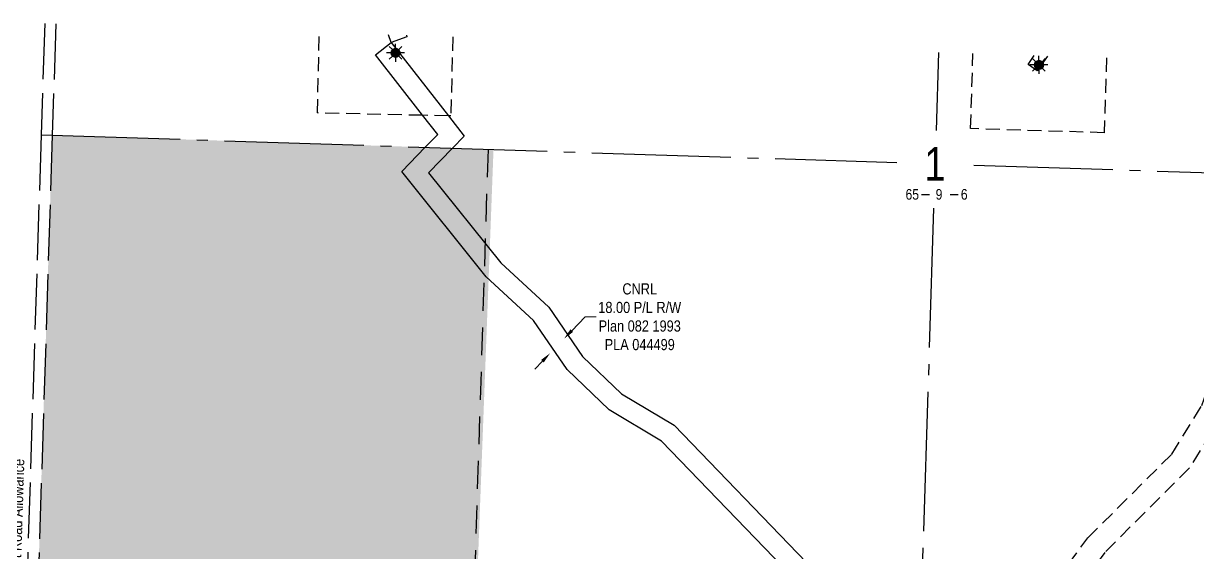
# Model space of a CAD drawing. Extents: x 354711 to 358951, y 6050403 to 6054140.
# Drawn here: x 355671 to 356726, y 6051782 to 6052257 of the extents above; entities that cross this region are included whole.
import ezdxf
from ezdxf.enums import TextEntityAlignment as Align

# ---------------------------------------------------------------- set-up
doc = ezdxf.new("R2010")
doc.units = 0
doc.header["$LTSCALE"] = 5
doc.header["$PDSIZE"] = 0.5
for name, pattern in [('foc-ACCESSROAD', [3.75, 2.5, -1.25]), ('foc-LSD', [8, 5, -3]), ('foc-QUARTERLINE', [33, 25, -3, 2, -3]), ('foc-UNSURVEYED', [12.5, 10, -2.5])]:
    doc.linetypes.add(name, pattern=pattern)
doc.layers.get('Defpoints').update_dxf_attribs({"color": 9})
for name, color, linetype in [('10', 1, 'Continuous'), ('9', 3, 'Continuous'), ('C-AR', 13, 'foc-ACCESSROAD'), ('C-RW', 13, 'Continuous'), ('C-WS', 13, 'foc-ACCESSROAD'), ('C-WS-S', 8, 'Continuous'), ('L-ROAD-T', 7, 'Continuous'), ('L-SECLBL', 7, 'Continuous'), ('L-SECQ', 8, 'foc-QUARTERLINE'), ('L-SECTION-LSD', 7, 'foc-LSD'), ('L-USEC', 7, 'foc-UNSURVEYED')]:
    doc.layers.add(name, color=color, linetype=linetype)
doc.layers.add('AS-IR BOUNDARY-H', color=7, linetype='Continuous', lineweight=25, true_color=0x9c9c9c)
doc.layers.add('C-RW-T', color=13, linetype='Continuous', lineweight=9)
doc.styles.add('80CG', font='ARIALN.TTF', dxfattribs={"height": 10})
doc.styles.add('80L', font='ARIALN.TTF', dxfattribs={"height": 10})
doc.styles.add('SIMPLEX', font='ARIALN.TTF')
doc.dimstyles.new('Compass 5 000', dxfattribs={"dimscale": 5, "dimtxt": 9, "dimasz": 2, "dimexe": 0.2, "dimexo": 0.0625, "dimgap": 0.5, "dimtad": 0, "dimtih": 1, "dimtoh": 1, "dimzin": 0, "dimdsep": 46, "dimtxsty": '80CG', "dimcen": 0.1, "dimse1": 1, "dimse2": 1, "dimclrd": 256, "dimclrt": 256, "dimaunit": 1, "dimadec": 4, "dimazin": 0, "dimtfac": 0.06, "dimtofl": 0, "dimtmove": 0, "dimatfit": 1, "dimfxl": 0.2, "dimtolj": 1, "dimtzin": 0, "dimlwd": -1, "dimarcsym": 0})

# ---------------------------------------------------------------- blocks, each defined once
blk = doc.blocks.new('L-SECLBL')
at = {"layer": '9', "color": 7}
for p, q in [((-5.1, -27.8), (-12.3, -27.8)), ((20.7, -27.8), (13.5, -27.8))]:
    blk.add_line(p, q, dxfattribs=at)
at = {"layer": '10', "color": 2, "style": 'SIMPLEX'}
blk.add_attdef('SEC', text='', height=30, dxfattribs=at).set_placement((0, 0), align=Align.MIDDLE)
at = {"layer": '10', "color": 5, "style": '80L'}
blk.add_attdef('TWP', text='', height=9.5, dxfattribs=at).set_placement((-14.4, -27.4), align=Align.MIDDLE_RIGHT)
blk.add_attdef('RGE', text='', height=9.5, dxfattribs=at).set_placement((3.6, -27.4), align=Align.MIDDLE_CENTER)
blk.add_attdef('MER', text='', height=9.5, dxfattribs=at).set_placement((23.2, -27.4), align=Align.MIDDLE_LEFT)
blk = doc.blocks.new('*D44')
at = {"layer": 'C-RW-T', "transparency": 16777216}
for p, q in [((356163.3, 6051981.4), (356175.3, 6051993.9)), ((356175.3, 6051993.9), (356185.3, 6051993.9)), ((356137, 6051954), (356130.1, 6051946.8))]:
    blk.add_line(p, q, dxfattribs=at)
for points in [[(356162.1, 6051982.6), (356164.5, 6051980.3), (356156.4, 6051974.2)], [(356135.8, 6051955.2), (356138.2, 6051952.9), (356143.9, 6051961.2)]]:
    blk.add_solid(points, dxfattribs=at)
at = {"layer": 'Defpoints', "color": 0, "transparency": 16777216}
for p in [(356143.9, 6051961.2), (356187.8, 6051944), (356175.4, 6051931)]:
    blk.add_point(p, dxfattribs=at)
at = {"layer": 'C-RW-T', "transparency": 16777216, "insert": (356224.4, 6051993.9), "char_height": 10, "attachment_point": 5, "style": '80CG'}
blk.add_mtext('\\A1;CNRL\\P18.00 P/L R/W\\PPlan 082 1993\\PPLA 044499', dxfattribs=at)
blk = doc.blocks.new('GAS')
h = blk.add_hatch(color=255)
h.dxf.hatch_style = 1
edge = h.paths.add_edge_path()
edge.add_arc((0, 0), 0.9, 0, 360)
for p, q in [((-0.81, 0), (-1.62, 0)), ((-0.57, 0.57), (-1.14, 1.14)), ((0, 0.81), (0, 1.62)), ((0.57, 0.57), (1.14, 1.14)), ((1.62, 0), (0.81, 0)), ((-0.57, -0.57), (-1.14, -1.14)), ((0, -0.81), (0, -1.62)), ((1.14, -1.14), (0.57, -0.57))]:
    blk.add_line(p, q)
blk.add_circle((0, 0), 0.8)

msp = doc.modelspace()

# ---------------------------------------------------------------- hatches: boundary and pattern name
at = {"layer": 'AS-IR BOUNDARY-H'}
h = msp.add_hatch(color=254, dxfattribs=at)
h.dxf.hatch_style = 1
h.paths.add_polyline_path([(356093.031, 6052144.123), (355696.575, 6052156.989), (355670.988, 6051353.059), (356062.625, 6051340.35)])

# ---------------------------------------------------------------- linework, layer by layer
at = {"layer": 'C-AR'}
msp.add_lwpolyline([(356943.696, 6052216.539), (356927.478, 6052150.546), (356889.328, 6052118.264), (356822.287, 6052061.553), (356781.512, 6052001.612), (356747.715, 6051905.645), (356718.336, 6051858.186), (356642.215, 6051782.246), (356601.151, 6051726.401), (356551.975, 6051697.803), (356474.937, 6051662.993), (356475.642, 6051685.252), (356542.809, 6051715.603), (356587.505, 6051741.596), (356627.011, 6051795.321), (356702.563, 6051870.694), (356729.574, 6051914.328), (356763.516, 6052010.708), (356807.29, 6052075.055), (356859.516, 6052119.232), (356909.61, 6052161.62), (356923.269, 6052217.202)], dxfattribs=at)
at = {"layer": 'C-RW'}
for points in [[(356014.763, 6052246.684), (356015.228, 6052245.293), (356001.161, 6052240.1), (355998.784, 6052247.203)], [(356361.559, 6051760.367), (356244.08, 6051882.351), (356197.019, 6051910.222), (356159.309, 6051946.456), (356129.014, 6051990.609), (356086.389, 6052029.905), (356010.571, 6052124.446), (356031.692, 6052146.097), (356042.846, 6052157.537), (356029.363, 6052174.788), (355986.981, 6052229.018), (356001.161, 6052240.1), (356052.609, 6052174.269), (356066.708, 6052156.229), (356056.059, 6052145.306), (356034.573, 6052123.281), (356099.581, 6052042.218), (356142.704, 6052002.463), (356173.105, 6051958.155), (356207.982, 6051924.643), (356255.349, 6051896.591), (356374.218, 6051773.163)], [(356590.76, 6052227.993), (356581.496, 6052214.75), (356573.302, 6052220.482), (356578.827, 6052228.38)]]:
    msp.add_lwpolyline(points, dxfattribs=at)
at = {"layer": 'C-WS'}
for points in [[(356056.337, 6052245.335), (356054.749, 6052174.222), (356052.609, 6052174.269), (356029.363, 6052174.788), (355934.811, 6052176.899), (355936.426, 6052249.227)], [(356643.806, 6052226.271), (356641.705, 6052159.151), (356521.764, 6052162.897), (356523.871, 6052230.163)]]:
    msp.add_lwpolyline(points, dxfattribs=at)
at = {"layer": 'Defpoints'}
for p in [(356005.007, 6052230.903), (356583.148, 6052220.058)]:
    msp.add_point(p, dxfattribs=at)
at = {"layer": 'L-SECQ', "flags": 128}
for points in [[(356492.921, 6052231.168), (356490.708, 6052161.226)], [(355686.525, 6052157.315), (356455.309, 6052132.367)], [(356524.533, 6052130.12), (357292.984, 6052105.183)], [(356488.494, 6052091.285), (356464.313, 6051327.314)]]:
    msp.add_lwpolyline(points, dxfattribs=at)
at = {"layer": 'L-SECTION-LSD'}
msp.add_line((356088.142, 6052144.282), (356062.625, 6051340.35), dxfattribs=at)
at = {"layer": 'L-USEC', "flags": 128}
for points in [[(355689.706, 6052257.245), (355686.526, 6052157.327)], [(355699.756, 6052256.907), (355696.575, 6052156.989)], [(355686.526, 6052157.327), (355660.938, 6051353.398)], [(355696.575, 6052156.989), (355670.988, 6051353.059)]]:
    msp.add_lwpolyline(points, dxfattribs=at)

# ---------------------------------------------------------------- block references
at = {"layer": 'C-WS-S', "xscale": 4.998384999999946, "yscale": 4.998384999999946, "zscale": 4.998384999999946}
for p in [(356005.007, 6052230.903), (356583.148, 6052220.058)]:
    msp.add_blockref('GAS', p, dxfattribs=at)
at = {"layer": 'L-SECLBL', "xscale": 0.999677, "yscale": 0.999677, "zscale": 0.999677}
msp.add_blockref('L-SECLBL', (356489.759, 6052131.249), dxfattribs=at).add_auto_attribs({'SEC': '1', 'TWP': '65', 'RGE': '9', 'MER': '6'})

# ---------------------------------------------------------------- texts
at = {"layer": 'L-ROAD-T', "style": '80L'}
msp.add_text('Theoretic Government Road Allowance', height=9.99677, rotation=88.197395, dxfattribs=at).set_placement((355663.373, 6051766.451), align=Align.MIDDLE_CENTER)

# ---------------------------------------------------------------- dimensions: what is measured, and where the dimension line sits
at = {"layer": 'C-RW-T'}
dim = msp.add_linear_dim(base=(356143.919, 6051961.244), p1=(356187.818, 6051944.018), p2=(356175.35, 6051931.043), angle=226.142918, text='CNRL\\P18.00 P/L R/W\\PPlan 082 1993\\PPLA 044499', dimstyle='Compass 5 000', dxfattribs=at)
dim.commit()
dim.dimension.update_dxf_attribs({"geometry": '*D44', "text_midpoint": (356224.416, 6051993.934), "dimtype": 161})

doc.saveas('drawing.dxf')
